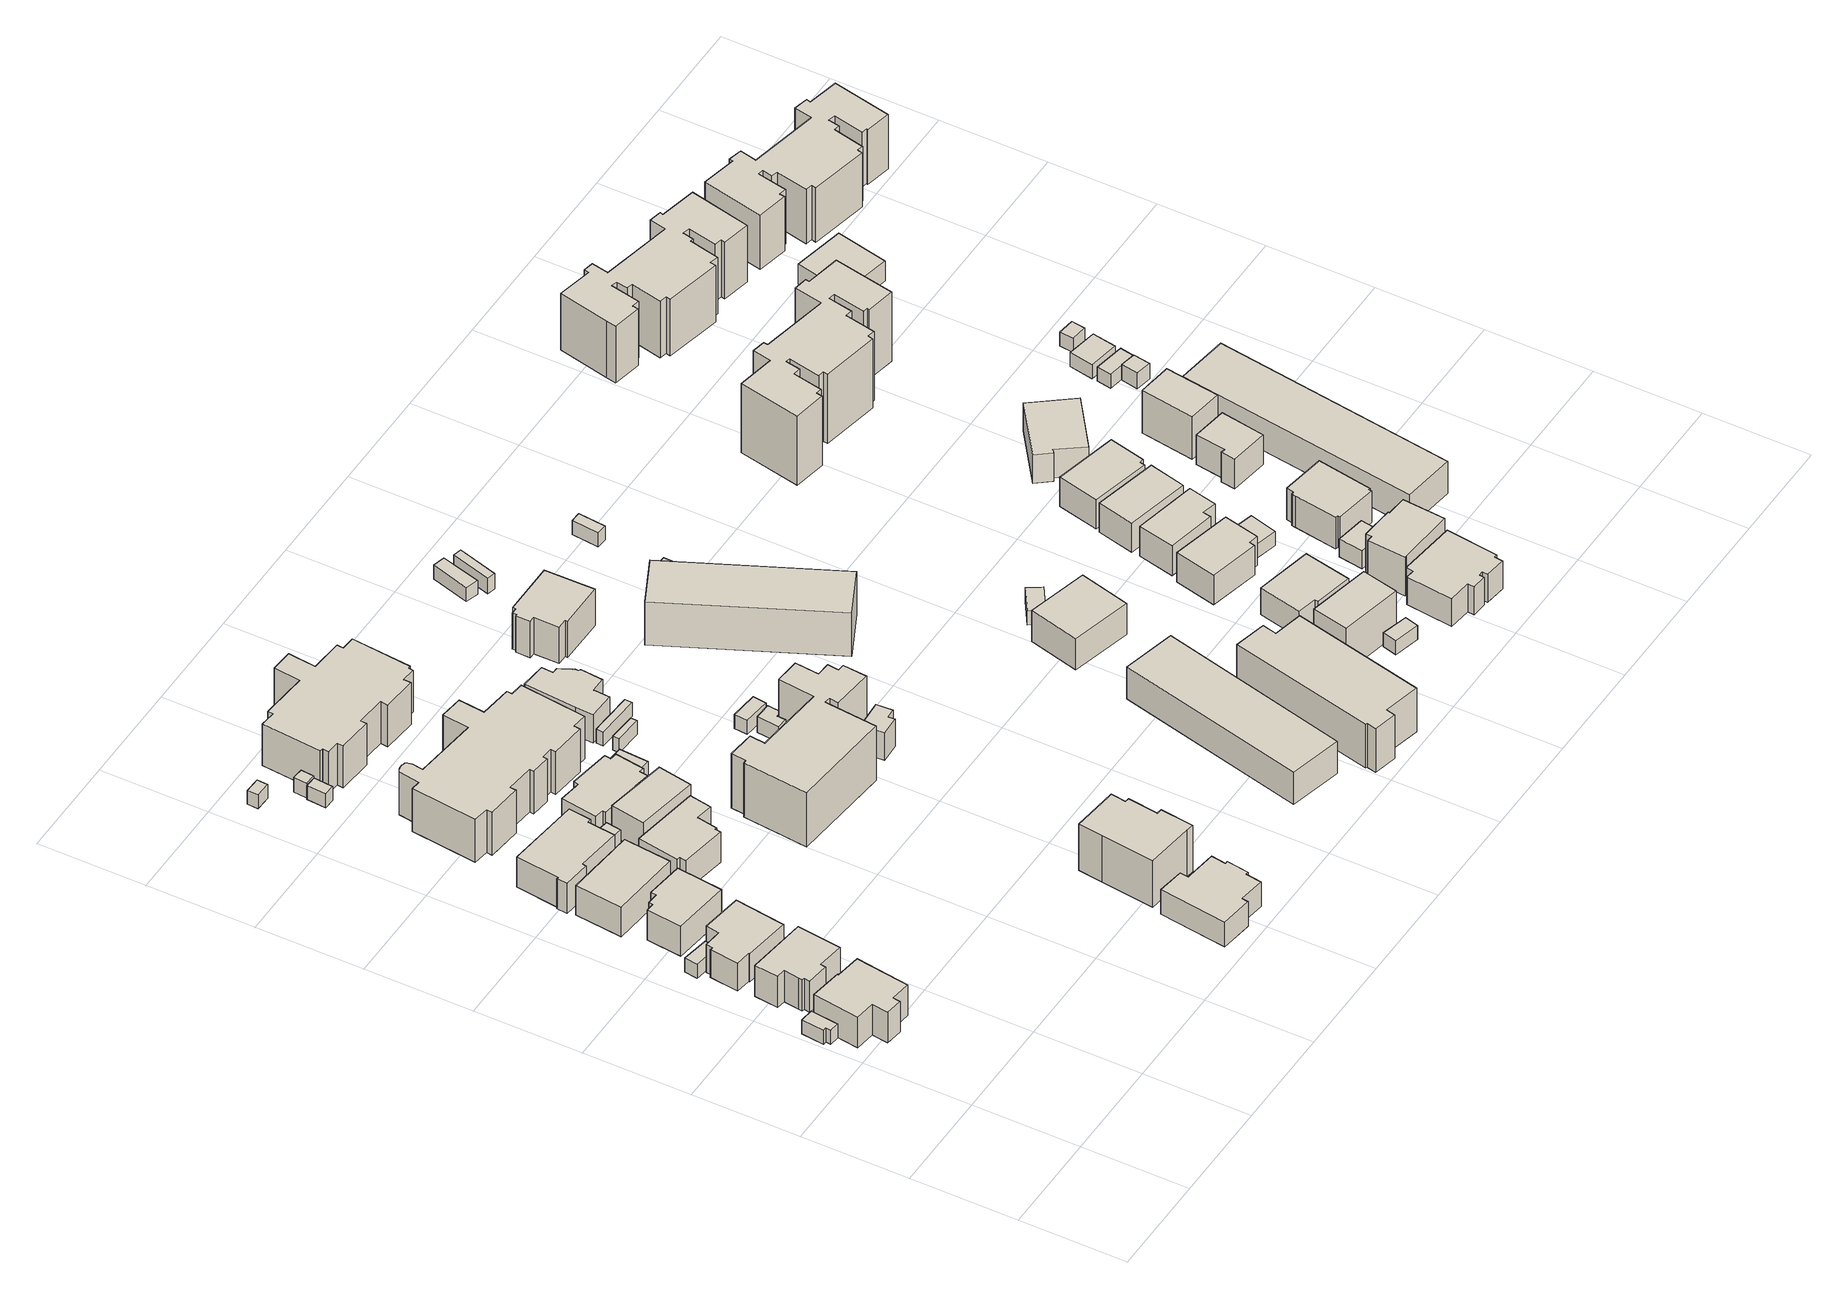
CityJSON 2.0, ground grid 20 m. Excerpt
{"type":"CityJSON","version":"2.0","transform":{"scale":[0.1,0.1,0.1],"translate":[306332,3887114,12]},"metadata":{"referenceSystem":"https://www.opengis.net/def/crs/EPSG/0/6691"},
"CityObjects":{
"building1":{"type":"Building","attributes":{"class":"3003","measuredHeight":2,"BuildingIDAttribute.prefecture":"22","BuildingIDAttribute.city":"22203","BuildingDetailAttribute.surveyYear":2015},"geometry":[{"type":"Solid","lod":"1","boundaries":[[[[0,1,2,3,4,5]],[[4,6,7,5]],[[3,8,6,4]],[[2,9,8,3]],[[1,10,9,2]],[[0,11,10,1]],[[5,7,11,0]],[[6,8,9,10,11,7]]]]}]},
"building2":{"type":"Building","attributes":{"class":"3001","measuredHeight":2,"BuildingIDAttribute.prefecture":"22","BuildingIDAttribute.city":"22203","BuildingDetailAttribute.surveyYear":2015},"geometry":[{"type":"Solid","lod":"1","boundaries":[[[[12,13,14,15,16,17,18,19,20,21]],[[20,22,23,21]],[[19,24,22,20]],[[18,25,24,19]],[[17,26,25,18]],[[16,27,26,17]],[[15,28,27,16]],[[14,29,28,15]],[[13,30,29,14]],[[12,31,30,13]],[[21,23,31,12]],[[22,24,25,26,27,28,29,30,31,23]]]]}]},
"building3":{"type":"Building","attributes":{"class":"3001","measuredHeight":2,"BuildingIDAttribute.prefecture":"22","BuildingIDAttribute.city":"22203","BuildingDetailAttribute.surveyYear":2015},"geometry":[{"type":"Solid","lod":"1","boundaries":[[[[32,33,34,35,36,37,38,39,40,41,42]],[[41,43,44,42]],[[40,45,43,41]],[[39,46,45,40]],[[38,47,46,39]],[[37,48,47,38]],[[36,49,48,37]],[[35,50,49,36]],[[34,51,50,35]],[[33,52,51,34]],[[32,53,52,33]],[[42,44,53,32]],[[43,45,46,47,48,49,50,51,52,53,44]]]]}]},
"building4":{"type":"Building","attributes":{"class":"3003","measuredHeight":2,"BuildingIDAttribute.prefecture":"22","BuildingIDAttribute.city":"22203","BuildingDetailAttribute.surveyYear":2015},"geometry":[{"type":"Solid","lod":"1","boundaries":[[[[54,55,56,57]],[[56,58,59,57]],[[55,60,58,56]],[[54,61,60,55]],[[57,59,61,54]],[[58,60,61,59]]]]}]},
"building5":{"type":"Building","attributes":{"class":"3001","measuredHeight":2,"BuildingIDAttribute.prefecture":"22","BuildingIDAttribute.city":"22203","BuildingDetailAttribute.surveyYear":2015},"geometry":[{"type":"Solid","lod":"1","boundaries":[[[[62,63,64,65,66,67,68,69,70,71]],[[70,72,73,71]],[[69,74,72,70]],[[68,75,74,69]],[[67,76,75,68]],[[66,77,76,67]],[[65,78,77,66]],[[64,79,78,65]],[[63,80,79,64]],[[62,81,80,63]],[[71,73,81,62]],[[72,74,75,76,77,78,79,80,81,73]]]]}]},
"building6":{"type":"Building","attributes":{"class":"3001","measuredHeight":2,"BuildingIDAttribute.prefecture":"22","BuildingIDAttribute.city":"22203","BuildingDetailAttribute.surveyYear":2015},"geometry":[{"type":"Solid","lod":"1","boundaries":[[[[82,83,84,85,86,87,88,89]],[[88,90,91,89]],[[87,92,90,88]],[[86,93,92,87]],[[85,94,93,86]],[[84,95,94,85]],[[83,96,95,84]],[[82,97,96,83]],[[89,91,97,82]],[[90,92,93,94,95,96,97,91]]]]}]},
"building7":{"type":"Building","attributes":{"class":"3001","measuredHeight":2,"BuildingIDAttribute.prefecture":"22","BuildingIDAttribute.city":"22203","BuildingDetailAttribute.surveyYear":2015},"geometry":[{"type":"Solid","lod":"1","boundaries":[[[[98,99,100,101]],[[100,102,103,101]],[[99,104,102,100]],[[98,105,104,99]],[[101,103,105,98]],[[102,104,105,103]]]]}]},
"building8":{"type":"Building","attributes":{"class":"3001","measuredHeight":2,"BuildingIDAttribute.prefecture":"22","BuildingIDAttribute.city":"22203","BuildingDetailAttribute.surveyYear":2015},"geometry":[{"type":"Solid","lod":"1","boundaries":[[[[106,107,108,109,110,111,112,113,114,115]],[[114,116,117,115]],[[113,118,116,114]],[[112,119,118,113]],[[111,120,119,112]],[[110,121,120,111]],[[109,122,121,110]],[[108,123,122,109]],[[107,124,123,108]],[[106,125,124,107]],[[115,117,125,106]],[[116,118,119,120,121,122,123,124,125,117]]]]}]},
"building9":{"type":"Building","attributes":{"class":"3001","measuredHeight":2,"BuildingIDAttribute.prefecture":"22","BuildingIDAttribute.city":"22203","BuildingDetailAttribute.surveyYear":2015},"geometry":[{"type":"Solid","lod":"1","boundaries":[[[[126,127,128,129]],[[128,130,131,129]],[[127,132,130,128]],[[126,133,132,127]],[[129,131,133,126]],[[130,132,133,131]]]]}]},
"building10":{"type":"Building","attributes":{"class":"3001","measuredHeight":2,"BuildingIDAttribute.prefecture":"22","BuildingIDAttribute.city":"22203","BuildingDetailAttribute.surveyYear":2015},"geometry":[{"type":"Solid","lod":"1","boundaries":[[[[134,135,136,137]],[[136,138,139,137]],[[135,140,138,136]],[[134,141,140,135]],[[137,139,141,134]],[[138,140,141,139]]]]}]},
"building11":{"type":"Building","attributes":{"class":"3001","measuredHeight":2,"BuildingIDAttribute.prefecture":"22","BuildingIDAttribute.city":"22203","BuildingDetailAttribute.surveyYear":2015},"geometry":[{"type":"Solid","lod":"1","boundaries":[[[[142,143,144,145,146,147,148,149,150,151]],[[150,152,153,151]],[[149,154,152,150]],[[148,155,154,149]],[[147,156,155,148]],[[146,157,156,147]],[[145,158,157,146]],[[144,159,158,145]],[[143,160,159,144]],[[142,161,160,143]],[[151,153,161,142]],[[152,154,155,156,157,158,159,160,161,153]]]]}]},
"building12":{"type":"Building","attributes":{"class":"3001","measuredHeight":2,"BuildingIDAttribute.prefecture":"22","BuildingIDAttribute.city":"22203","BuildingDetailAttribute.surveyYear":2015},"geometry":[{"type":"Solid","lod":"1","boundaries":[[[[162,163,164,165]],[[164,166,167,165]],[[163,168,166,164]],[[162,169,168,163]],[[165,167,169,162]],[[166,168,169,167]]]]}]},
"building13":{"type":"Building","attributes":{"class":"3001","measuredHeight":2,"BuildingIDAttribute.prefecture":"22","BuildingIDAttribute.city":"22203","BuildingDetailAttribute.surveyYear":2015},"geometry":[{"type":"Solid","lod":"1","boundaries":[[[[170,171,172,173]],[[172,174,175,173]],[[171,176,174,172]],[[170,177,176,171]],[[173,175,177,170]],[[174,176,177,175]]]]}]},
"building14":{"type":"Building","attributes":{"class":"3001","measuredHeight":2,"BuildingIDAttribute.prefecture":"22","BuildingIDAttribute.city":"22203","BuildingDetailAttribute.surveyYear":2015},"geometry":[{"type":"Solid","lod":"1","boundaries":[[[[178,179,180,181]],[[180,182,183,181]],[[179,184,182,180]],[[178,185,184,179]],[[181,183,185,178]],[[182,184,185,183]]]]}]},
"building15":{"type":"Building","attributes":{"class":"3001","measuredHeight":2,"BuildingIDAttribute.prefecture":"22","BuildingIDAttribute.city":"22203","BuildingDetailAttribute.surveyYear":2015},"geometry":[{"type":"Solid","lod":"1","boundaries":[[[[186,187,188,189,190,191,192,193,194,195,196,197]],[[196,198,199,197]],[[195,200,198,196]],[[194,201,200,195]],[[193,202,201,194]],[[192,203,202,193]],[[191,204,203,192]],[[190,205,204,191]],[[189,206,205,190]],[[188,207,206,189]],[[187,208,207,188]],[[186,209,208,187]],[[197,199,209,186]],[[198,200,201,202,203,204,205,206,207,208,209,199]]]]}]},
"building16":{"type":"Building","attributes":{"class":"3002","measuredHeight":2,"BuildingIDAttribute.prefecture":"22","BuildingIDAttribute.city":"22203","BuildingDetailAttribute.surveyYear":2015},"geometry":[{"type":"Solid","lod":"1","boundaries":[[[[210,211,212,213,214,215,216,217,218,219,220,221,222,223,224,225,226,227,228,229,230,231,232,233,234,235,236,237,238,239,240,241,242]],[[241,243,244,242]],[[240,245,243,241]],[[239,246,245,240]],[[238,247,246,239]],[[237,248,247,238]],[[236,249,248,237]],[[235,250,249,236]],[[234,251,250,235]],[[233,252,251,234]],[[232,253,252,233]],[[231,254,253,232]],[[230,255,254,231]],[[229,256,255,230]],[[228,257,256,229]],[[227,258,257,228]],[[226,259,258,227]],[[225,260,259,226]],[[224,261,260,225]],[[223,262,261,224]],[[222,263,262,223]],[[221,264,263,222]],[[220,265,264,221]],[[219,266,265,220]],[[218,267,266,219]],[[217,268,267,218]],[[216,269,268,217]],[[215,270,269,216]],[[214,271,270,215]],[[213,272,271,214]],[[212,273,272,213]],[[211,274,273,212]],[[210,275,274,211]],[[242,244,275,210]],[[243,245,246,247,248,249,250,251,252,253,254,255,256,257,258,259,260,261,262,263,264,265,266,267,268,269,270,271,272,273,274,275,244]]]]}]},
"building17":{"type":"Building","attributes":{"class":"3001","measuredHeight":2,"BuildingIDAttribute.prefecture":"22","BuildingIDAttribute.city":"22203","BuildingDetailAttribute.surveyYear":2015},"geometry":[{"type":"Solid","lod":"1","boundaries":[[[[276,277,278,279,280,281,282,283,284,285,286,287,288,289,290]],[[289,291,292,290]],[[288,293,291,289]],[[287,294,293,288]],[[286,295,294,287]],[[285,296,295,286]],[[284,297,296,285]],[[283,298,297,284]],[[282,299,298,283]],[[281,300,299,282]],[[280,301,300,281]],[[279,302,301,280]],[[278,303,302,279]],[[277,304,303,278]],[[276,305,304,277]],[[290,292,305,276]],[[291,293,294,295,296,297,298,299,300,301,302,303,304,305,292]]]]}]},
"building18":{"type":"Building","attributes":{"class":"3002","measuredHeight":2,"BuildingIDAttribute.prefecture":"22","BuildingIDAttribute.city":"22203","BuildingDetailAttribute.surveyYear":2015},"geometry":[{"type":"Solid","lod":"1","boundaries":[[[[306,307,308,309,310,311,312,313,314,315]],[[314,316,317,315]],[[313,318,316,314]],[[312,319,318,313]],[[311,320,319,312]],[[310,321,320,311]],[[309,322,321,310]],[[308,323,322,309]],[[307,324,323,308]],[[306,325,324,307]],[[315,317,325,306]],[[316,318,319,320,321,322,323,324,325,317]]]]}]},
"building19":{"type":"Building","attributes":{"class":"3002","measuredHeight":2,"BuildingIDAttribute.prefecture":"22","BuildingIDAttribute.city":"22203","BuildingDetailAttribute.surveyYear":2015},"geometry":[{"type":"Solid","lod":"1","boundaries":[[[[326,327,328,329,330,331,332,333,334,335,336,337,338,339,340,341,342,343,344,345,346,347,348,349,350]],[[349,351,352,350]],[[348,353,351,349]],[[347,354,353,348]],[[346,355,354,347]],[[345,356,355,346]],[[344,357,356,345]],[[343,358,357,344]],[[342,359,358,343]],[[341,360,359,342]],[[340,361,360,341]],[[339,362,361,340]],[[338,363,362,339]],[[337,364,363,338]],[[336,365,364,337]],[[335,366,365,336]],[[334,367,366,335]],[[333,368,367,334]],[[332,369,368,333]],[[331,370,369,332]],[[330,371,370,331]],[[329,372,371,330]],[[328,373,372,329]],[[327,374,373,328]],[[326,375,374,327]],[[350,352,375,326]],[[351,353,354,355,356,357,358,359,360,361,362,363,364,365,366,367,368,369,370,371,372,373,374,375,352]]]]}]},
"building20":{"type":"Building","attributes":{"class":"3003","measuredHeight":2,"BuildingIDAttribute.prefecture":"22","BuildingIDAttribute.city":"22203","BuildingDetailAttribute.surveyYear":2015},"geometry":[{"type":"Solid","lod":"1","boundaries":[[[[376,377,378,379]],[[378,380,381,379]],[[377,382,380,378]],[[376,383,382,377]],[[379,381,383,376]],[[380,382,383,381]]]]}]},
"building21":{"type":"Building","attributes":{"class":"3002","measuredHeight":2,"BuildingIDAttribute.prefecture":"22","BuildingIDAttribute.city":"22203","BuildingDetailAttribute.surveyYear":2015},"geometry":[{"type":"Solid","lod":"1","boundaries":[[[[384,385,386,387,388,389,390,391,392,393,394,395,396,397,398,399,400,401]],[[400,402,403,401]],[[399,404,402,400]],[[398,405,404,399]],[[397,406,405,398]],[[396,407,406,397]],[[395,408,407,396]],[[394,409,408,395]],[[393,410,409,394]],[[392,411,410,393]],[[391,412,411,392]],[[390,413,412,391]],[[389,414,413,390]],[[388,415,414,389]],[[387,416,415,388]],[[386,417,416,387]],[[385,418,417,386]],[[384,419,418,385]],[[401,403,419,384]],[[402,404,405,406,407,408,409,410,411,412,413,414,415,416,417,418,419,403]]]]}]},
"building22":{"type":"Building","attributes":{"class":"3001","measuredHeight":2,"BuildingIDAttribute.prefecture":"22","BuildingIDAttribute.city":"22203","BuildingDetailAttribute.surveyYear":2015},"geometry":[{"type":"Solid","lod":"1","boundaries":[[[[420,421,422,423]],[[422,424,425,423]],[[421,426,424,422]],[[420,427,426,421]],[[423,425,427,420]],[[424,426,427,425]]]]}]},
"building23":{"type":"Building","attributes":{"class":"3001","measuredHeight":2,"BuildingIDAttribute.prefecture":"22","BuildingIDAttribute.city":"22203","BuildingDetailAttribute.surveyYear":2015},"geometry":[{"type":"Solid","lod":"1","boundaries":[[[[428,429,430,431]],[[430,432,433,431]],[[429,434,432,430]],[[428,435,434,429]],[[431,433,435,428]],[[432,434,435,433]]]]}]},
"building24":{"type":"Building","attributes":{"class":"3001","measuredHeight":2,"BuildingIDAttribute.prefecture":"22","BuildingIDAttribute.city":"22203","BuildingDetailAttribute.surveyYear":2015},"geometry":[{"type":"Solid","lod":"1","boundaries":[[[[436,437,438,439,440,441,442,443,444,445,446,447]],[[446,448,449,447]],[[445,450,448,446]],[[444,451,450,445]],[[443,452,451,444]],[[442,453,452,443]],[[441,454,453,442]],[[440,455,454,441]],[[439,456,455,440]],[[438,457,456,439]],[[437,458,457,438]],[[436,459,458,437]],[[447,449,459,436]],[[448,450,451,452,453,454,455,456,457,458,459,449]]]]}]},
"building25":{"type":"Building","attributes":{"class":"3001","measuredHeight":2,"BuildingIDAttribute.prefecture":"22","BuildingIDAttribute.city":"22203","BuildingDetailAttribute.surveyYear":2015},"geometry":[{"type":"Solid","lod":"1","boundaries":[[[[460,461,462,463,464,465,466,467]],[[466,468,469,467]],[[465,470,468,466]],[[464,471,470,465]],[[463,472,471,464]],[[462,473,472,463]],[[461,474,473,462]],[[460,475,474,461]],[[467,469,475,460]],[[468,470,471,472,473,474,475,469]]]]}]},
"building26":{"type":"Building","attributes":{"class":"3003","measuredHeight":2,"BuildingIDAttribute.prefecture":"22","BuildingIDAttribute.city":"22203","BuildingDetailAttribute.surveyYear":2015},"geometry":[{"type":"Solid","lod":"1","boundaries":[[[[476,477,478,479,480,481]],[[480,482,483,481]],[[479,484,482,480]],[[478,485,484,479]],[[477,486,485,478]],[[476,487,486,477]],[[481,483,487,476]],[[482,484,485,486,487,483]]]]}]},
"building27":{"type":"Building","attributes":{"class":"3003","measuredHeight":2,"BuildingIDAttribute.prefecture":"22","BuildingIDAttribute.city":"22203","BuildingDetailAttribute.surveyYear":2015},"geometry":[{"type":"Solid","lod":"1","boundaries":[[[[488,489,490,491]],[[490,492,493,491]],[[489,494,492,490]],[[488,495,494,489]],[[491,493,495,488]],[[492,494,495,493]]]]}]},
"building28":{"type":"Building","attributes":{"class":"3001","measuredHeight":2,"BuildingIDAttribute.prefecture":"22","BuildingIDAttribute.city":"22203","BuildingDetailAttribute.surveyYear":2015},"geometry":[{"type":"Solid","lod":"1","boundaries":[[[[496,497,498,499,500,501,502,503,504,505,506,507]],[[506,508,509,507]],[[505,510,508,506]],[[504,511,510,505]],[[503,512,511,504]],[[502,513,512,503]],[[501,514,513,502]],[[500,515,514,501]],[[499,516,515,500]],[[498,517,516,499]],[[497,518,517,498]],[[496,519,518,497]],[[507,509,519,496]],[[508,510,511,512,513,514,515,516,517,518,519,509]]]]}]},
"building29":{"type":"Building","attributes":{"class":"3001","measuredHeight":2,"BuildingIDAttribute.prefecture":"22","BuildingIDAttribute.city":"22203","BuildingDetailAttribute.surveyYear":2015},"geometry":[{"type":"Solid","lod":"1","boundaries":[[[[520,521,522,523]],[[522,524,525,523]],[[521,526,524,522]],[[520,527,526,521]],[[523,525,527,520]],[[524,526,527,525]]]]}]},
"building30":{"type":"Building","attributes":{"class":"3001","measuredHeight":2,"BuildingIDAttribute.prefecture":"22","BuildingIDAttribute.city":"22203","BuildingDetailAttribute.surveyYear":2015},"geometry":[{"type":"Solid","lod":"1","boundaries":[[[[528,529,530,531]],[[530,532,533,531]],[[529,534,532,530]],[[528,535,534,529]],[[531,533,535,528]],[[532,534,535,533]]]]}]},
"building31":{"type":"Building","attributes":{"class":"3002","measuredHeight":2,"BuildingIDAttribute.prefecture":"22","BuildingIDAttribute.city":"22203","BuildingDetailAttribute.surveyYear":2015},"geometry":[{"type":"Solid","lod":"1","boundaries":[[[[536,537,538,539]],[[538,540,541,539]],[[537,542,540,538]],[[536,543,542,537]],[[539,541,543,536]],[[540,542,543,541]]]]}]},
"building32":{"type":"Building","attributes":{"class":"3002","measuredHeight":2,"BuildingIDAttribute.prefecture":"22","BuildingIDAttribute.city":"22203","BuildingDetailAttribute.surveyYear":2015},"geometry":[{"type":"Solid","lod":"1","boundaries":[[[[544,545,546,547,548,549,550,551,552,553]],[[552,554,555,553]],[[551,556,554,552]],[[550,557,556,551]],[[549,558,557,550]],[[548,559,558,549]],[[547,560,559,548]],[[546,561,560,547]],[[545,562,561,546]],[[544,563,562,545]],[[553,555,563,544]],[[554,556,557,558,559,560,561,562,563,555]]]]}]},
"building33":{"type":"Building","attributes":{"class":"3001","measuredHeight":2,"BuildingIDAttribute.prefecture":"22","BuildingIDAttribute.city":"22203","BuildingDetailAttribute.surveyYear":2015},"geometry":[{"type":"Solid","lod":"1","boundaries":[[[[564,565,566,567]],[[566,568,569,567]],[[565,570,568,566]],[[564,571,570,565]],[[567,569,571,564]],[[568,570,571,569]]]]}]},
"building34":{"type":"Building","attributes":{"class":"3001","measuredHeight":2,"BuildingIDAttribute.prefecture":"22","BuildingIDAttribute.city":"22203","BuildingDetailAttribute.surveyYear":2015},"geometry":[{"type":"Solid","lod":"1","boundaries":[[[[572,573,574,575]],[[574,576,577,575]],[[573,578,576,574]],[[572,579,578,573]],[[575,577,579,572]],[[576,578,579,577]]]]}]},
"building35":{"type":"Building","attributes":{"class":"3001","measuredHeight":2,"BuildingIDAttribute.prefecture":"22","BuildingIDAttribute.city":"22203","BuildingDetailAttribute.surveyYear":2015},"geometry":[{"type":"Solid","lod":"1","boundaries":[[[[580,581,582,583]],[[582,584,585,583]],[[581,586,584,582]],[[580,587,586,581]],[[583,585,587,580]],[[584,586,587,585]]]]}]},
"building36":{"type":"Building","attributes":{"class":"3001","measuredHeight":2,"BuildingIDAttribute.prefecture":"22","BuildingIDAttribute.city":"22203","BuildingDetailAttribute.surveyYear":2015},"geometry":[{"type":"Solid","lod":"1","boundaries":[[[[588,589,590,591]],[[590,592,593,591]],[[589,594,592,590]],[[588,595,594,589]],[[591,593,595,588]],[[592,594,595,593]]]]}]},
"building37":{"type":"Building","attributes":{"class":"3001","measuredHeight":2,"BuildingIDAttribute.prefecture":"22","BuildingIDAttribute.city":"22203","BuildingDetailAttribute.surveyYear":2015},"geometry":[{"type":"Solid","lod":"1","boundaries":[[[[596,597,598,599]],[[598,600,601,599]],[[597,602,600,598]],[[596,603,602,597]],[[599,601,603,596]],[[600,602,603,601]]]]}]},
"building38":{"type":"Building","attributes":{"class":"3001","measuredHeight":2,"BuildingIDAttribute.prefecture":"22","BuildingIDAttribute.city":"22203","BuildingDetailAttribute.surveyYear":2015},"geometry":[{"type":"Solid","lod":"1","boundaries":[[[[604,605,606,607]],[[606,608,609,607]],[[605,610,608,606]],[[604,611,610,605]],[[607,609,611,604]],[[608,610,611,609]]]]}]},
"building39":{"type":"Building","attributes":{"class":"3001","measuredHeight":2,"BuildingIDAttribute.prefecture":"22","BuildingIDAttribute.city":"22203","BuildingDetailAttribute.surveyYear":2015},"geometry":[{"type":"Solid","lod":"1","boundaries":[[[[612,613,614,615]],[[614,616,617,615]],[[613,618,616,614]],[[612,619,618,613]],[[615,617,619,612]],[[616,618,619,617]]]]}]},
"building40":{"type":"Building","attributes":{"class":"3003","measuredHeight":2,"BuildingIDAttribute.prefecture":"22","BuildingIDAttribute.city":"22203","BuildingDetailAttribute.surveyYear":2015},"geometry":[{"type":"Solid","lod":"1","boundaries":[[[[620,621,622,623]],[[622,624,625,623]],[[621,626,624,622]],[[620,627,626,621]],[[623,625,627,620]],[[624,626,627,625]]]]}]},
"building41":{"type":"Building","attributes":{"class":"3001","measuredHeight":2,"BuildingIDAttribute.prefecture":"22","BuildingIDAttribute.city":"22203","BuildingDetailAttribute.surveyYear":2015},"geometry":[{"type":"Solid","lod":"1","boundaries":[[[[628,629,630,631,632,633]],[[632,634,635,633]],[[631,636,634,632]],[[630,637,636,631]],[[629,638,637,630]],[[628,639,638,629]],[[633,635,639,628]],[[634,636,637,638,639,635]]]]}]},
"building42":{"type":"Building","attributes":{"class":"3001","measuredHeight":2,"BuildingIDAttribute.prefecture":"22","BuildingIDAttribute.city":"22203","BuildingDetailAttribute.surveyYear":2015},"geometry":[{"type":"Solid","lod":"1","boundaries":[[[[640,641,642,643,644,645]],[[644,646,647,645]],[[643,648,646,644]],[[642,649,648,643]],[[641,650,649,642]],[[640,651,650,641]],[[645,647,651,640]],[[646,648,649,650,651,647]]]]}]},
"building43":{"type":"Building","attributes":{"class":"3001","measuredHeight":2,"BuildingIDAttribute.prefecture":"22","BuildingIDAttribute.city":"22203","BuildingDetailAttribute.surveyYear":2015},"geometry":[{"type":"Solid","lod":"1","boundaries":[[[[652,653,654,655,656,657,658,659,660,661,662,663,664,665]],[[664,666,667,665]],[[663,668,666,664]],[[662,669,668,663]],[[661,670,669,662]],[[660,671,670,661]],[[659,672,671,660]],[[658,673,672,659]],[[657,674,673,658]],[[656,675,674,657]],[[655,676,675,656]],[[654,677,676,655]],[[653,678,677,654]],[[652,679,678,653]],[[665,667,679,652]],[[666,668,669,670,671,672,673,674,675,676,677,678,679,667]]]]}]},
"building44":{"type":"Building","attributes":{"class":"3001","measuredHeight":2,"BuildingIDAttribute.prefecture":"22","BuildingIDAttribute.city":"22203","BuildingDetailAttribute.surveyYear":2015},"geometry":[{"type":"Solid","lod":"1","boundaries":[[[[680,681,682,683,684,685]],[[684,686,687,685]],[[683,688,686,684]],[[682,689,688,683]],[[681,690,689,682]],[[680,691,690,681]],[[685,687,691,680]],[[686,688,689,690,691,687]]]]}]},
"building45":{"type":"Building","attributes":{"class":"3001","measuredHeight":2,"BuildingIDAttribute.prefecture":"22","BuildingIDAttribute.city":"22203","BuildingDetailAttribute.surveyYear":2015},"geometry":[{"type":"Solid","lod":"1","boundaries":[[[[692,693,694,695]],[[694,696,697,695]],[[693,698,696,694]],[[692,699,698,693]],[[695,697,699,692]],[[696,698,699,697]]]]}]},
"building46":{"type":"Building","attributes":{"class":"3001","measuredHeight":2,"BuildingIDAttribute.prefecture":"22","BuildingIDAttribute.city":"22203","BuildingDetailAttribute.surveyYear":2015},"geometry":[{"type":"Solid","lod":"1","boundaries":[[[[700,701,702,703,704,705,706,707,708]],[[707,709,710,708]],[[706,711,709,707]],[[705,712,711,706]],[[704,713,712,705]],[[703,714,713,704]],[[702,715,714,703]],[[701,716,715,702]],[[700,717,716,701]],[[708,710,717,700]],[[709,711,712,713,714,715,716,717,710]]]]}]},
"building47":{"type":"Building","attributes":{"class":"3001","measuredHeight":2,"BuildingIDAttribute.prefecture":"22","BuildingIDAttribute.city":"22203","BuildingDetailAttribute.surveyYear":2015},"geometry":[{"type":"Solid","lod":"1","boundaries":[[[[718,719,720,721]],[[720,722,723,721]],[[719,724,722,720]],[[718,725,724,719]],[[721,723,725,718]],[[722,724,725,723]]]]}]},
"building48":{"type":"Building","attributes":{"class":"3001","measuredHeight":2,"BuildingIDAttribute.prefecture":"22","BuildingIDAttribute.city":"22203","BuildingDetailAttribute.surveyYear":2015},"geometry":[{"type":"Solid","lod":"1","boundaries":[[[[726,727,728,729]],[[728,730,731,729]],[[727,732,730,728]],[[726,733,732,727]],[[729,731,733,726]],[[730,732,733,731]]]]}]},
"building49":{"type":"Building","attributes":{"class":"3001","measuredHeight":2,"BuildingIDAttribute.prefecture":"22","BuildingIDAttribute.city":"22203","BuildingDetailAttribute.surveyYear":2015},"geometry":[{"type":"Solid","lod":"1","boundaries":[[[[734,735,736,737,738,739]],[[738,740,741,739]],[[737,742,740,738]],[[736,743,742,737]],[[735,744,743,736]],[[734,745,744,735]],[[739,741,745,734]],[[740,742,743,744,745,741]]]]}]},
"building50":{"type":"Building","attributes":{"class":"3001","measuredHeight":2,"BuildingIDAttribute.prefecture":"22","BuildingIDAttribute.city":"22203","BuildingDetailAttribute.surveyYear":2015},"geometry":[{"type":"Solid","lod":"1","boundaries":[[[[746,747,748,749,750,751,752,753,754,755,756]],[[755,757,758,756]],[[754,759,757,755]],[[753,760,759,754]],[[752,761,760,753]],[[751,762,761,752]],[[750,763,762,751]],[[749,764,763,750]],[[748,765,764,749]],[[747,766,765,748]],[[746,767,766,747]],[[756,758,767,746]],[[757,759,760,761,762,763,764,765,766,767,758]]]]}]},
"building51":{"type":"Building","attributes":{"class":"3001","measuredHeight":2,"BuildingIDAttribute.prefecture":"22","BuildingIDAttribute.city":"22203","BuildingDetailAttribute.surveyYear":2015},"geometry":[{"type":"Solid","lod":"1","boundaries":[[[[768,769,770,771,772,773]],[[772,774,775,773]],[[771,776,774,772]],[[770,777,776,771]],[[769,778,777,770]],[[768,779,778,769]],[[773,775,779,768]],[[774,776,777,778,779,775]]]]}]},
"building52":{"type":"Building","attributes":{"class":"3002","measuredHeight":2,"BuildingIDAttribute.prefecture":"22","BuildingIDAttribute.city":"22203","BuildingDetailAttribute.surveyYear":2015},"geometry":[{"type":"Solid","lod":"1","boundaries":[[[[780,781,782,783,784,785,786,787,788,789,790,791,792,793,794,795,796,797,798,799,800,801,802,803,804,805,806,807,808,809,810,811]],[[810,812,813,811]],[[809,814,812,810]],[[808,815,814,809]],[[807,816,815,808]],[[806,817,816,807]],[[805,818,817,806]],[[804,819,818,805]],[[803,820,819,804]],[[802,821,820,803]],[[801,822,821,802]],[[800,823,822,801]],[[799,824,823,800]],[[798,825,824,799]],[[797,826,825,798]],[[796,827,826,797]],[[795,828,827,796]],[[794,829,828,795]],[[793,830,829,794]],[[792,831,830,793]],[[791,832,831,792]],[[790,833,832,791]],[[789,834,833,790]],[[788,835,834,789]],[[787,836,835,788]],[[786,837,836,787]],[[785,838,837,786]],[[784,839,838,785]],[[783,840,839,784]],[[782,841,840,783]],[[781,842,841,782]],[[780,843,842,781]],[[811,813,843,780]],[[812,814,815,816,817,818,819,820,821,822,823,824,825,826,827,828,829,830,831,832,833,834,835,836,837,838,839,840,841,842,843,813]]]]}]},
"building53":{"type":"Building","attributes":{"class":"3001","measuredHeight":2,"BuildingIDAttribute.prefecture":"22","BuildingIDAttribute.city":"22203","BuildingDetailAttribute.surveyYear":2015},"geometry":[{"type":"Solid","lod":"1","boundaries":[[[[844,845,846,847,848,849]],[[848,850,851,849]],[[847,852,850,848]],[[846,853,852,847]],[[845,854,853,846]],[[844,855,854,845]],[[849,851,855,844]],[[850,852,853,854,855,851]]]]}]},
"building54":{"type":"Building","attributes":{"class":"3001","measuredHeight":2,"BuildingIDAttribute.prefecture":"22","BuildingIDAttribute.city":"22203","BuildingDetailAttribute.surveyYear":2015},"geometry":[{"type":"Solid","lod":"1","boundaries":[[[[856,857,858,859]],[[858,860,861,859]],[[857,862,860,858]],[[856,863,862,857]],[[859,861,863,856]],[[860,862,863,861]]]]}]},
"building55":{"type":"Building","attributes":{"class":"3001","measuredHeight":2,"BuildingIDAttribute.prefecture":"22","BuildingIDAttribute.city":"22203","BuildingDetailAttribute.surveyYear":2015},"geometry":[{"type":"Solid","lod":"1","boundaries":[[[[864,865,866,867]],[[866,868,869,867]],[[865,870,868,866]],[[864,871,870,865]],[[867,869,871,864]],[[868,870,871,869]]]]}]},
"building56":{"type":"Building","attributes":{"class":"3001","measuredHeight":2,"BuildingIDAttribute.prefecture":"22","BuildingIDAttribute.city":"22203","BuildingDetailAttribute.surveyYear":2015},"geometry":[{"type":"Solid","lod":"1","boundaries":[[[[872,873,874,875]],[[874,876,877,875]],[[873,878,876,874]],[[872,879,878,873]],[[875,877,879,872]],[[876,878,879,877]]]]}]},
"building57":{"type":"Building","attributes":{"class":"3002","measuredHeight":2,"BuildingIDAttribute.prefecture":"22","BuildingIDAttribute.city":"22203","BuildingDetailAttribute.surveyYear":2015},"geometry":[{"type":"Solid","lod":"1","boundaries":[[[[880,881,882,883,884,885,886,887,888,889,890,891,892,893,894,895,896,897,898,899,900,901,902,903,904,905,906,907,908,909,910,911,912]],[[911,913,914,912]],[[910,915,913,911]],[[909,916,915,910]],[[908,917,916,909]],[[907,918,917,908]],[[906,919,918,907]],[[905,920,919,906]],[[904,921,920,905]],[[903,922,921,904]],[[902,923,922,903]],[[901,924,923,902]],[[900,925,924,901]],[[899,926,925,900]],[[898,927,926,899]],[[897,928,927,898]],[[896,929,928,897]],[[895,930,929,896]],[[894,931,930,895]],[[893,932,931,894]],[[892,933,932,893]],[[891,934,933,892]],[[890,935,934,891]],[[889,936,935,890]],[[888,937,936,889]],[[887,938,937,888]],[[886,939,938,887]],[[885,940,939,886]],[[884,941,940,885]],[[883,942,941,884]],[[882,943,942,883]],[[881,944,943,882]],[[880,945,944,881]],[[912,914,945,880]],[[913,915,916,917,918,919,920,921,922,923,924,925,926,927,928,929,930,931,932,933,934,935,936,937,938,939,940,941,942,943,944,945,914]]]]}]},
"building58":{"type":"Building","attributes":{"class":"3001","measuredHeight":2,"BuildingIDAttribute.prefecture":"22","BuildingIDAttribute.city":"22203","BuildingDetailAttribute.surveyYear":2015},"geometry":[{"type":"Solid","lod":"1","boundaries":[[[[946,947,948,949]],[[948,950,951,949]],[[947,952,950,948]],[[946,953,952,947]],[[949,951,953,946]],[[950,952,953,951]]]]}]},
"building59":{"type":"Building","attributes":{"class":"3001","measuredHeight":2,"BuildingIDAttribute.prefecture":"22","BuildingIDAttribute.city":"22203","BuildingDetailAttribute.surveyYear":2015},"geometry":[{"type":"Solid","lod":"1","boundaries":[[[[954,955,956,957]],[[956,958,959,957]],[[955,960,958,956]],[[954,961,960,955]],[[957,959,961,954]],[[958,960,961,959]]]]}]},
"building60":{"type":"Building","attributes":{"class":"3001","measuredHeight":2,"BuildingIDAttribute.prefecture":"22","BuildingIDAttribute.city":"22203","BuildingDetailAttribute.surveyYear":2015},"geometry":[{"type":"Solid","lod":"1","boundaries":[[[[962,963,964,965]],[[964,966,967,965]],[[963,968,966,964]],[[962,969,968,963]],[[965,967,969,962]],[[966,968,969,967]]]]}]},
"building61":{"type":"Building","attributes":{"class":"3001","measuredHeight":2,"BuildingIDAttribute.prefecture":"22","BuildingIDAttribute.city":"22203","BuildingDetailAttribute.surveyYear":2015},"geometry":[{"type":"Solid","lod":"1","boundaries":[[[[970,971,972,973]],[[972,974,975,973]],[[971,976,974,972]],[[970,977,976,971]],[[973,975,977,970]],[[974,976,977,975]]]]}]},
"building62":{"type":"Building","attributes":{"class":"3001","measuredHeight":2,"BuildingIDAttribute.prefecture":"22","BuildingIDAttribute.city":"22203","BuildingDetailAttribute.surveyYear":2015},"geometry":[{"type":"Solid","lod":"1","boundaries":[[[[978,979,980,981]],[[980,982,983,981]],[[979,984,982,980]],[[978,985,984,979]],[[981,983,985,978]],[[982,984,985,983]]]]}]},
"building63":{"type":"Building","attributes":{"class":"3002","measuredHeight":2,"BuildingIDAttribute.prefecture":"22","BuildingIDAttribute.city":"22203","BuildingDetailAttribute.surveyYear":2015},"geometry":[{"type":"Solid","lod":"1","boundaries":[[[[986,987,988,989,990,991,992,993,994,995,996,997,998,999,1000,1001,1002,1003,1004,1005,1006,1007,1008,1009,1010,1011,1012,1013,1014,1015,1016,1017]],[[1016,1018,1019,1017]],[[1015,1020,1018,1016]],[[1014,1021,1020,1015]],[[1013,1022,1021,1014]],[[1012,1023,1022,1013]],[[1011,1024,1023,1012]],[[1010,1025,1024,1011]],[[1009,1026,1025,1010]],[[1008,1027,1026,1009]],[[1007,1028,1027,1008]],[[1006,1029,1028,1007]],[[1005,1030,1029,1006]],[[1004,1031,1030,1005]],[[1003,1032,1031,1004]],[[1002,1033,1032,1003]],[[1001,1034,1033,1002]],[[1000,1035,1034,1001]],[[999,1036,1035,1000]],[[998,1037,1036,999]],[[997,1038,1037,998]],[[996,1039,1038,997]],[[995,1040,1039,996]],[[994,1041,1040,995]],[[993,1042,1041,994]],[[992,1043,1042,993]],[[991,1044,1043,992]],[[990,1045,1044,991]],[[989,1046,1045,990]],[[988,1047,1046,989]],[[987,1048,1047,988]],[[986,1049,1048,987]],[[1017,1019,1049,986]],[[1018,1020,1021,1022,1023,1024,1025,1026,1027,1028,1029,1030,1031,1032,1033,1034,1035,1036,1037,1038,1039,1040,1041,1042,1043,1044,1045,1046,1047,1048,1049,1019]]]]}]}
},
"vertices":[
[7,515,7],[33,512,7],[27,460,7],[8,462,7],[9,472,7],[2,472,7],[9,472,37],[2,472,37],[8,462,37],[27,460,37],[33,512,37],[7,515,37],
[35,509,6],[96,500,6],[95,498,6],[143,491,6],[129,390,6],[91,395,6],[89,381,6],[57,386,6],[61,416,6],[23,421,6],[61,416,72],[23,421,72],[57,386,72],[89,381,72],[91,395,72],[129,390,72],[143,491,72],[95,498,72],[96,500,72],[35,509,72],
[160,609,8],[150,526,8],[100,533,8],[98,523,8],[56,528,8],[58,539,8],[53,540,8],[54,548,8],[58,576,8],[41,578,8],[46,623,8],[41,578,75],[46,623,75],[58,576,75],[54,548,75],[53,540,75],[58,539,75],[56,528,75],[98,523,75],[100,533,75],[150,526,75],[160,609,75],
[92,740,8],[88,716,8],[37,724,8],[41,749,8],[37,724,38],[41,749,38],[88,716,38],[92,740,38],
[172,729,8],[159,635,8],[72,647,8],[72,649,8],[43,653,8],[50,707,8],[55,706,8],[57,719,8],[91,715,8],[95,740,8],[91,715,68],[95,740,68],[57,719,68],[55,706,68],[50,707,68],[43,653,68],[72,649,68],[72,647,68],[159,635,68],[172,729,68],
[69,772,9],[76,838,9],[92,837,9],[93,845,9],[114,843,9],[115,854,9],[187,845,9],[177,759,9],[187,845,73],[177,759,73],[115,854,73],[114,843,73],[93,845,73],[92,837,73],[76,838,73],[69,772,73],
[205,953,9],[196,864,9],[62,877,9],[71,966,9],[62,877,72],[71,966,72],[196,864,72],[205,953,72],
[221,1064,10],[216,1021,10],[209,1022,10],[203,970,10],[118,980,10],[117,973,10],[66,979,10],[68,999,10],[71,998,10],[81,1080,10],[71,998,75],[81,1080,75],[68,999,75],[66,979,75],[117,973,75],[118,980,75],[203,970,75],[209,1022,75],[216,1021,75],[221,1064,75],
[59,1544,19],[58,1524,19],[29,1525,19],[30,1545,19],[29,1525,49],[30,1545,49],[58,1524,49],[59,1544,49],
[108,1433,16],[87,1434,16],[90,1470,16],[111,1469,16],[90,1470,46],[111,1469,46],[87,1434,46],[108,1433,46],
[343,911,11],[336,870,11],[304,875,11],[297,836,11],[294,837,11],[292,826,11],[205,841,11],[207,853,11],[201,854,11],[214,932,11],[201,854,76],[214,932,76],[207,853,76],[205,841,76],[292,826,76],[294,837,76],[297,836,76],[304,875,76],[336,870,76],[343,911,76],
[250,986,12],[224,989,12],[228,1018,12],[254,1014,12],[228,1018,42],[254,1014,42],[224,989,42],[250,986,42],
[113,1471,16],[92,1472,16],[94,1497,16],[115,1495,16],[94,1497,48],[115,1495,48],[92,1472,48],[113,1471,48],
[377,987,12],[366,923,12],[249,944,12],[261,1008,12],[249,944,76],[261,1008,76],[366,923,76],[377,987,76],
[543,162,0],[593,155,0],[591,139,0],[652,131,0],[648,103,0],[654,103,0],[648,61,0],[642,62,0],[638,32,0],[589,39,0],[587,27,0],[526,35,0],[587,27,53],[526,35,53],[589,39,53],[638,32,53],[642,62,53],[648,61,53],[654,103,53],[648,103,53],[652,131,53],[591,139,53],[593,155,53],[543,162,53],
[281,1283,12],[287,1333,12],[330,1328,12],[325,1279,12],[386,1272,12],[385,1262,12],[410,1259,12],[396,1135,12],[368,1138,12],[366,1126,12],[300,1133,12],[301,1143,12],[280,1145,12],[279,1137,12],[242,1141,12],[243,1149,12],[191,1155,12],[190,1143,12],[125,1150,12],[126,1161,12],[97,1165,12],[111,1289,12],[129,1287,12],[135,1326,12],[142,1330,12],[146,1331,12],[151,1331,12],[154,1330,12],[158,1329,12],[160,1326,12],[161,1322,12],[162,1318,12],[159,1297,12],[162,1318,104],[159,1297,104],[161,1322,104],[160,1326,104],[158,1329,104],[154,1330,104],[151,1331,104],[146,1331,104],[142,1330,104],[135,1326,104],[129,1287,104],[111,1289,104],[97,1165,104],[126,1161,104],[125,1150,104],[190,1143,104],[191,1155,104],[243,1149,104],[242,1141,104],[279,1137,104],[280,1145,104],[301,1143,104],[300,1133,104],[366,1126,104],[368,1138,104],[396,1135,104],[410,1259,104],[385,1262,104],[386,1272,104],[325,1279,104],[330,1328,104],[287,1333,104],[281,1283,104],
[369,1083,12],[368,1071,12],[381,1069,12],[373,1014,12],[364,1016,12],[362,1000,12],[359,1000,12],[331,1005,12],[330,1003,12],[253,1015,12],[254,1021,12],[237,1024,12],[247,1092,12],[289,1086,12],[291,1095,12],[289,1086,64],[291,1095,64],[247,1092,64],[237,1024,64],[254,1021,64],[253,1015,64],[330,1003,64],[331,1005,64],[359,1000,64],[362,1000,64],[364,1016,64],[373,1014,64],[381,1069,64],[368,1071,64],[369,1083,64],
[651,314,5],[647,286,5],[655,285,5],[648,228,5],[658,227,5],[651,165,5],[636,167,5],[546,178,5],[558,279,5],[564,324,5],[558,279,105],[564,324,105],[546,178,105],[636,167,105],[651,165,105],[658,227,105],[648,228,105],[655,285,105],[647,286,105],[651,314,105],
[145,1435,13],[146,1446,13],[121,1448,13],[123,1460,13],[121,1460,13],[117,1461,13],[127,1573,13],[156,1570,13],[157,1580,13],[246,1572,13],[251,1622,13],[292,1619,13],[287,1567,13],[348,1562,13],[347,1550,13],[373,1548,13],[362,1436,13],[357,1436,13],[356,1427,13],[330,1429,13],[329,1415,13],[264,1421,13],[266,1435,13],[211,1440,13],[210,1429,13],[211,1440,103],[210,1429,103],[266,1435,103],[264,1421,103],[329,1415,103],[330,1429,103],[356,1427,103],[357,1436,103],[362,1436,103],[373,1548,103],[347,1550,103],[348,1562,103],[287,1567,103],[292,1619,103],[251,1622,103],[246,1572,103],[157,1580,103],[156,1570,103],[127,1573,103],[117,1461,103],[121,1460,103],[123,1460,103],[121,1448,103],[146,1446,103],[145,1435,103],
[383,1084,12],[415,1082,12],[412,1028,12],[380,1030,12],[412,1028,42],[380,1030,42],[415,1082,42],[383,1084,42],
[393,726,9],[405,848,9],[411,848,9],[414,876,9],[465,871,9],[462,842,9],[597,829,9],[604,898,9],[651,894,9],[647,849,9],[673,847,9],[671,826,9],[684,825,9],[680,780,9],[603,788,9],[605,805,9],[594,807,9],[585,708,9],[594,807,126],[585,708,126],[605,805,126],[603,788,126],[680,780,126],[684,825,126],[671,826,126],[673,847,126],[647,849,126],[651,894,126],[604,898,126],[597,829,126],[462,842,126],[465,871,126],[414,876,126],[411,848,126],[405,848,126],[393,726,126],
[436,1094,12],[437,1107,12],[488,1103,12],[488,1091,12],[488,1103,42],[488,1091,42],[437,1107,42],[436,1094,42],
[437,1124,12],[438,1138,12],[522,1133,12],[521,1119,12],[522,1133,42],[521,1119,42],[438,1138,42],[437,1124,42],
[444,1273,12],[492,1269,12],[491,1247,12],[502,1247,12],[515,1220,12],[515,1215,12],[519,1212,12],[515,1170,12],[487,1170,12],[485,1140,12],[435,1142,12],[437,1175,12],[435,1142,73],[437,1175,73],[485,1140,73],[487,1170,73],[515,1170,73],[519,1212,73],[515,1215,73],[515,1220,73],[502,1247,73],[491,1247,73],[492,1269,73],[444,1273,73],
[682,764,12],[684,733,12],[666,732,12],[667,720,12],[630,718,12],[628,740,12],[611,739,12],[609,759,12],[611,739,71],[609,759,71],[628,740,71],[630,718,71],[667,720,71],[666,732,71],[684,733,71],[682,764,71],
[586,927,13],[617,925,13],[615,899,13],[603,900,13],[602,884,13],[582,885,13],[602,884,47],[582,885,47],[603,900,47],[615,899,47],[617,925,47],[586,927,47],
[574,938,13],[576,963,13],[628,958,13],[625,933,13],[628,958,43],[625,933,43],[576,963,43],[574,938,43],
[678,1370,12],[679,1277,12],[591,1277,12],[591,1282,12],[572,1282,12],[572,1329,12],[561,1329,12],[561,1356,12],[565,1356,12],[565,1364,12],[576,1364,12],[576,1370,12],[576,1364,90],[576,1370,90],[565,1364,90],[565,1356,90],[561,1356,90],[561,1329,90],[572,1329,90],[572,1282,90],[591,1282,90],[591,1277,90],[679,1277,90],[678,1370,90],
[944,453,16],[1043,429,16],[957,74,16],[858,98,16],[957,74,85],[858,98,85],[1043,429,85],[944,453,85],
[649,1476,13],[625,1483,13],[646,1555,13],[669,1549,13],[646,1555,43],[669,1549,43],[625,1483,43],[649,1476,43],
[677,1185,13],[767,1227,13],[907,927,13],[817,885,13],[907,927,106],[817,885,106],[767,1227,106],[677,1185,106],
[1049,311,20],[1109,297,20],[1103,270,20],[1158,258,20],[1101,11,20],[1033,27,20],[1029,10,20],[985,20,20],[989,38,20],[986,39,20],[989,38,114],[986,39,114],[985,20,114],[1029,10,114],[1033,27,114],[1101,11,114],[1158,258,114],[1103,270,114],[1109,297,114],[1049,311,114],
[679,1537,14],[695,1533,14],[673,1458,14],[657,1462,14],[673,1458,47],[657,1462,47],[695,1533,47],[679,1537,47],
[814,1244,17],[839,1243,17],[838,1184,17],[813,1184,17],[838,1184,47],[813,1184,47],[839,1243,47],[814,1244,47],
[961,556,18],[985,651,18],[1098,622,18],[1074,527,18],[1098,622,85],[1074,527,85],[985,651,85],[961,556,85],
[1170,146,21],[1155,150,21],[1160,173,21],[1176,169,21],[1160,173,51],[1176,169,51],[1155,150,51],[1170,146,51],
[1030,651,19],[1014,676,19],[1061,706,19],[1077,681,19],[1061,706,49],[1077,681,49],[1014,676,49],[1030,651,49],
[841,1412,19],[861,1411,19],[856,1360,19],[836,1361,19],[856,1360,49],[836,1361,49],[861,1411,49],[841,1412,49],
[1300,221,20],[1285,153,20],[1168,178,20],[1183,246,20],[1168,178,114],[1183,246,114],[1285,153,114],[1300,221,114],
[1243,130,20],[1250,157,20],[1299,144,20],[1292,118,20],[1299,144,50],[1292,118,50],[1250,157,50],[1243,130,50],
[1325,341,20],[1307,253,20],[1236,268,20],[1237,275,20],[1201,283,20],[1219,364,20],[1201,283,78],[1219,364,78],[1237,275,78],[1236,268,78],[1307,253,78],[1325,341,78],
[1332,493,20],[1317,426,20],[1299,430,20],[1296,419,20],[1202,441,20],[1220,519,20],[1202,441,83],[1220,519,83],[1296,419,83],[1299,430,83],[1317,426,83],[1332,493,83],
[1472,75,19],[1466,76,19],[1464,60,19],[1424,65,19],[1425,75,19],[1417,75,19],[1416,66,19],[1388,69,19],[1389,81,19],[1346,86,19],[1356,174,19],[1372,172,19],[1374,186,19],[1484,173,19],[1374,186,79],[1484,173,79],[1372,172,79],[1356,174,79],[1346,86,79],[1389,81,79],[1388,69,79],[1416,66,79],[1417,75,79],[1425,75,79],[1424,65,79],[1464,60,79],[1466,76,79],[1472,75,79],
[1361,575,21],[1349,522,21],[1322,528,21],[1319,513,21],[1228,532,21],[1243,600,21],[1228,532,85],[1243,600,85],[1319,513,85],[1322,528,85],[1349,522,85],[1361,575,85],
[1340,489,20],[1387,477,20],[1373,425,20],[1327,437,20],[1373,425,50],[1327,437,50],[1387,477,50],[1340,489,50],
[1452,263,20],[1452,260,20],[1489,257,20],[1483,177,20],[1374,186,20],[1371,186,20],[1377,258,20],[1388,257,20],[1389,268,20],[1388,257,103],[1389,268,103],[1377,258,103],[1371,186,103],[1374,186,103],[1483,177,103],[1489,257,103],[1452,260,103],[1452,263,103],
[1379,656,21],[1363,588,21],[1244,615,21],[1260,684,21],[1244,615,84],[1260,684,84],[1363,588,84],[1379,656,84],
[1455,314,20],[1448,269,20],[1393,277,20],[1400,323,20],[1393,277,59],[1400,323,59],[1448,269,59],[1455,314,59],
[1399,741,22],[1383,673,22],[1375,674,22],[1373,665,22],[1263,691,22],[1281,768,22],[1263,691,85],[1281,768,85],[1373,665,85],[1375,674,85],[1383,673,85],[1399,741,85],
[1499,323,21],[1496,324,21],[1495,318,21],[1417,331,21],[1417,336,21],[1412,337,21],[1425,418,21],[1426,425,21],[1431,425,21],[1434,439,21],[1516,426,21],[1434,439,89],[1516,426,89],[1431,425,89],[1426,425,89],[1425,418,89],[1412,337,89],[1417,336,89],[1417,331,89],[1495,318,89],[1496,324,89],[1499,323,89],
[1368,765,22],[1334,811,22],[1328,806,22],[1307,833,22],[1407,907,22],[1462,834,22],[1407,907,83],[1462,834,83],[1307,833,83],[1328,806,83],[1334,811,83],[1368,765,83],
[1365,1254,26],[1375,1307,26],[1401,1303,26],[1400,1296,26],[1465,1283,26],[1443,1169,26],[1389,1179,26],[1390,1184,26],[1381,1185,26],[1393,1246,26],[1381,1248,26],[1372,1202,26],[1359,1204,26],[1348,1147,26],[1334,1150,26],[1332,1140,26],[1223,1161,26],[1224,1170,26],[1213,1172,26],[1225,1232,26],[1217,1234,26],[1212,1206,26],[1198,1208,26],[1187,1152,26],[1176,1154,26],[1174,1143,26],[1113,1154,26],[1136,1270,26],[1206,1257,26],[1213,1292,26],[1238,1287,26],[1237,1279,26],[1238,1287,175],[1237,1279,175],[1213,1292,175],[1206,1257,175],[1136,1270,175],[1113,1154,175],[1174,1143,175],[1176,1154,175],[1187,1152,175],[1198,1208,175],[1212,1206,175],[1217,1234,175],[1225,1232,175],[1213,1172,175],[1224,1170,175],[1223,1161,175],[1332,1140,175],[1334,1150,175],[1348,1147,175],[1359,1204,175],[1372,1202,175],[1381,1248,175],[1393,1246,175],[1381,1185,175],[1390,1184,175],[1389,1179,175],[1443,1169,175],[1465,1283,175],[1400,1296,175],[1401,1303,175],[1375,1307,175],[1365,1254,175],
[1529,536,21],[1456,547,21],[1460,574,21],[1468,572,21],[1476,629,21],[1542,619,21],[1476,629,85],[1542,619,85],[1468,572,85],[1460,574,85],[1456,547,85],[1529,536,85],
[1241,1286,32],[1245,1306,32],[1346,1286,32],[1342,1266,32],[1346,1286,62],[1342,1266,62],[1245,1306,62],[1241,1286,62],
[1548,631,21],[1483,640,21],[1498,741,21],[1562,732,21],[1498,741,113],[1562,732,113],[1483,640,113],[1548,631,113],
[1579,713,22],[1678,699,22],[1614,246,22],[1515,260,22],[1614,246,91],[1515,260,91],[1678,699,91],[1579,713,91],
[1419,1571,27],[1425,1602,27],[1449,1597,27],[1447,1591,27],[1516,1576,27],[1491,1461,27],[1438,1472,27],[1440,1480,27],[1426,1483,27],[1438,1538,27],[1425,1541,27],[1420,1520,27],[1414,1521,27],[1402,1465,27],[1386,1469,27],[1384,1458,27],[1278,1481,27],[1280,1490,27],[1266,1493,27],[1279,1551,27],[1267,1554,27],[1271,1575,27],[1260,1578,27],[1249,1522,27],[1235,1525,27],[1233,1514,27],[1179,1525,27],[1183,1544,27],[1204,1640,27],[1269,1626,27],[1271,1635,27],[1290,1631,27],[1284,1599,27],[1290,1631,149],[1284,1599,149],[1271,1635,149],[1269,1626,149],[1204,1640,149],[1183,1544,149],[1179,1525,149],[1233,1514,149],[1235,1525,149],[1249,1522,149],[1260,1578,149],[1271,1575,149],[1267,1554,149],[1279,1551,149],[1266,1493,149],[1280,1490,149],[1278,1481,149],[1384,1458,149],[1386,1469,149],[1402,1465,149],[1414,1521,149],[1420,1520,149],[1425,1541,149],[1438,1538,149],[1426,1483,149],[1440,1480,149],[1438,1472,149],[1491,1461,149],[1516,1576,149],[1447,1591,149],[1449,1597,149],[1425,1602,149],[1419,1571,149],
[1607,789,29],[1577,795,29],[1583,827,29],[1612,821,29],[1583,827,63],[1612,821,63],[1577,795,63],[1607,789,63],
[1620,850,28],[1615,823,28],[1558,833,28],[1563,860,28],[1558,833,58],[1563,860,58],[1615,823,58],[1620,850,58],
[1630,906,26],[1622,861,26],[1565,871,26],[1573,916,26],[1565,871,56],[1573,916,56],[1622,861,56],[1630,906,56],
[1604,928,26],[1607,954,26],[1639,950,26],[1635,924,26],[1639,950,56],[1635,924,56],[1607,954,56],[1604,928,56],
[1620,1367,30],[1599,1270,30],[1503,1290,30],[1524,1387,30],[1503,1290,73],[1524,1387,73],[1599,1270,73],[1620,1367,73],
[1547,1571,32],[1612,1557,32],[1613,1564,32],[1639,1558,32],[1632,1526,32],[1763,1499,32],[1770,1533,32],[1797,1527,32],[1795,1519,32],[1853,1506,32],[1830,1396,32],[1782,1406,32],[1783,1409,32],[1773,1411,32],[1785,1469,32],[1772,1472,32],[1768,1451,32],[1757,1453,32],[1744,1394,32],[1733,1397,32],[1731,1387,32],[1622,1410,32],[1624,1419,32],[1611,1422,32],[1624,1482,32],[1612,1485,32],[1616,1504,32],[1606,1506,32],[1595,1450,32],[1581,1453,32],[1580,1443,32],[1522,1455,32],[1580,1443,149],[1522,1455,149],[1581,1453,149],[1595,1450,149],[1606,1506,149],[1616,1504,149],[1612,1485,149],[1624,1482,149],[1611,1422,149],[1624,1419,149],[1622,1410,149],[1731,1387,149],[1733,1397,149],[1744,1394,149],[1757,1453,149],[1768,1451,149],[1772,1472,149],[1785,1469,149],[1773,1411,149],[1783,1409,149],[1782,1406,149],[1830,1396,149],[1853,1506,149],[1795,1519,149],[1797,1527,149],[1770,1533,149],[1763,1499,149],[1632,1526,149],[1639,1558,149],[1613,1564,149],[1612,1557,149],[1547,1571,149]
]}
